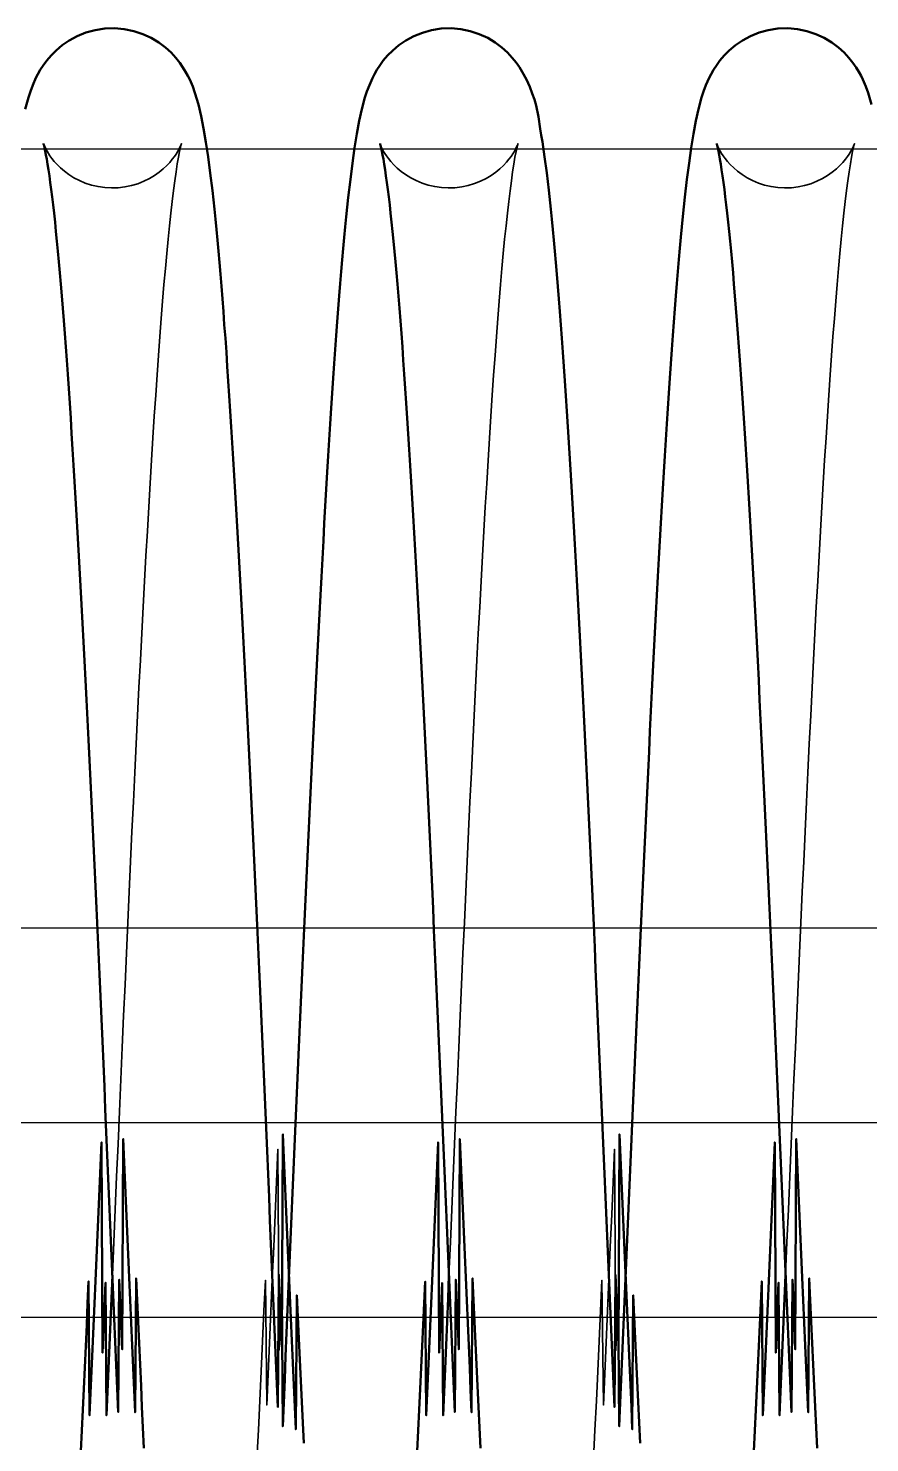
# Model space of a CAD drawing. Header units: millimetres. Extents: x 1448 to 104164, y -19509 to -89.
# Drawn here: x 80759.5 to 80802.6, y -3019.1 to -2946.5 of the extents above; entities that cross this region are included whole.
import ezdxf

# ---------------------------------------------------------------- set-up
doc = ezdxf.new("R2010")
doc.units = ezdxf.units.MM
doc.header["$LTSCALE"] = 60
doc.header["$MEASUREMENT"] = 0
doc.linetypes.add('CENTER', pattern=[2, 1.25, -0.25, 0.25, -0.25])
doc.layers.get('0').update_dxf_attribs({"linetype": 'CONTINUOUS'})
doc.layers.add('cen', color=14, linetype='CONTINUOUS')
doc.layers.add('가려진 것(ISO)', color=7, linetype='CONTINUOUS', lineweight=35)
doc.layers.add('가시적인 것(ISO)', color=7, linetype='CONTINUOUS', lineweight=50)

# ---------------------------------------------------------------- blocks, each defined once
blk = doc.blocks.new('토션스프링1')
at = {"layer": '가려진 것(ISO)', "flags": 128}
for points in [[(21462295.381, -50955408.884), (21462295.386, -50955408.9), (21462295.406, -50955408.952), (21462295.446, -50955409.045), (21462295.517, -50955409.189), (21462295.568, -50955409.282), (21462295.633, -50955409.391), (21462295.714, -50955409.514), (21462295.815, -50955409.652), (21462295.937, -50955409.803), (21462296.084, -50955409.966), (21462296.258, -50955410.136), (21462296.459, -50955410.308), (21462296.69, -50955410.477), (21462296.947, -50955410.638), (21462297.227, -50955410.785), (21462297.528, -50955410.912), (21462297.847, -50955411.016), (21462298.181, -50955411.094), (21462298.524, -50955411.144), (21462298.871, -50955411.164), (21462299.218, -50955411.153), (21462299.563, -50955411.111), (21462299.9, -50955411.041), (21462300.224, -50955410.945), (21462300.53, -50955410.824), (21462300.817, -50955410.682), (21462301.081, -50955410.525), (21462301.32, -50955410.357), (21462301.529, -50955410.186), (21462301.711, -50955410.015), (21462301.866, -50955409.85), (21462301.996, -50955409.693), (21462302.102, -50955409.551), (21462302.189, -50955409.424), (21462302.258, -50955409.312), (21462302.313, -50955409.214), (21462302.389, -50955409.063), (21462302.433, -50955408.962), (21462302.455, -50955408.905), (21462302.462, -50955408.885), (21462302.459, -50955408.895), (21462302.449, -50955408.931), (21462302.433, -50955408.992), (21462302.413, -50955409.075), (21462302.364, -50955409.298), (21462302.309, -50955409.585), (21462302.25, -50955409.934), (21462302.187, -50955410.339), (21462302.121, -50955410.797), (21462302.054, -50955411.304), (21462301.986, -50955411.858), (21462301.917, -50955412.458), (21462301.848, -50955413.103), (21462301.779, -50955413.793), (21462301.709, -50955414.525), (21462301.638, -50955415.3), (21462301.568, -50955416.115), (21462301.497, -50955416.97), (21462301.426, -50955417.864), (21462301.355, -50955418.794), (21462301.284, -50955419.76), (21462301.213, -50955420.765), (21462301.142, -50955421.807), (21462301.07, -50955422.886), (21462300.999, -50955424), (21462300.927, -50955425.148), (21462300.856, -50955426.329), (21462300.784, -50955427.541), (21462300.713, -50955428.783), (21462300.641, -50955430.054), (21462300.569, -50955431.352), (21462300.498, -50955432.676), (21462300.427, -50955434.027), (21462300.355, -50955435.405), (21462300.284, -50955436.812), (21462300.212, -50955438.244), (21462300.14, -50955439.701), (21462300.069, -50955441.181), (21462299.997, -50955442.682), (21462299.925, -50955444.203), (21462299.853, -50955445.743), (21462299.781, -50955447.299), (21462299.71, -50955448.871), (21462299.638, -50955450.456), (21462299.567, -50955452.054), (21462299.495, -50955453.666), (21462299.424, -50955455.294), (21462299.352, -50955456.936), (21462299.28, -50955458.59), (21462299.209, -50955460.254), (21462299.137, -50955461.927), (21462299.065, -50955463.607), (21462298.993, -50955465.293), (21462298.921, -50955466.981)], [(21462312.657, -50955408.884), (21462312.662, -50955408.9), (21462312.682, -50955408.952), (21462312.721, -50955409.046), (21462312.791, -50955409.194), (21462312.843, -50955409.288), (21462312.909, -50955409.397), (21462312.992, -50955409.52), (21462313.093, -50955409.657), (21462313.216, -50955409.808), (21462313.365, -50955409.971), (21462313.539, -50955410.141), (21462313.741, -50955410.313), (21462313.972, -50955410.482), (21462314.23, -50955410.642), (21462314.511, -50955410.789), (21462314.813, -50955410.916), (21462315.132, -50955411.019), (21462315.466, -50955411.096), (21462315.809, -50955411.145), (21462316.156, -50955411.164), (21462316.504, -50955411.152), (21462316.848, -50955411.11), (21462317.185, -50955411.039), (21462317.509, -50955410.942), (21462317.815, -50955410.821), (21462318.1, -50955410.678), (21462318.363, -50955410.52), (21462318.601, -50955410.353), (21462318.811, -50955410.181), (21462318.991, -50955410.01), (21462319.145, -50955409.845), (21462319.274, -50955409.69), (21462319.381, -50955409.547), (21462319.466, -50955409.42), (21462319.535, -50955409.309), (21462319.59, -50955409.212), (21462319.665, -50955409.061), (21462319.709, -50955408.961), (21462319.73, -50955408.905), (21462319.737, -50955408.885), (21462319.734, -50955408.895), (21462319.725, -50955408.932), (21462319.709, -50955408.993), (21462319.689, -50955409.076), (21462319.639, -50955409.3), (21462319.584, -50955409.588), (21462319.525, -50955409.936), (21462319.462, -50955410.341), (21462319.397, -50955410.799), (21462319.329, -50955411.307), (21462319.261, -50955411.862), (21462319.193, -50955412.461), (21462319.124, -50955413.106), (21462319.054, -50955413.796), (21462318.984, -50955414.528), (21462318.914, -50955415.303), (21462318.843, -50955416.119), (21462318.772, -50955416.975), (21462318.701, -50955417.869), (21462318.63, -50955418.8), (21462318.559, -50955419.768), (21462318.488, -50955420.771), (21462318.417, -50955421.812), (21462318.346, -50955422.889), (21462318.275, -50955424.003), (21462318.203, -50955425.15), (21462318.131, -50955426.331), (21462318.06, -50955427.544), (21462317.988, -50955428.786), (21462317.916, -50955430.058), (21462317.845, -50955431.358), (21462317.773, -50955432.685), (21462317.702, -50955434.036), (21462317.631, -50955435.413), (21462317.559, -50955436.816), (21462317.488, -50955438.247), (21462317.416, -50955439.702), (21462317.344, -50955441.182), (21462317.272, -50955442.683), (21462317.201, -50955444.204), (21462317.129, -50955445.745), (21462317.057, -50955447.302), (21462316.985, -50955448.876), (21462316.914, -50955450.463), (21462316.842, -50955452.064), (21462316.771, -50955453.675), (21462316.699, -50955455.3), (21462316.628, -50955456.939), (21462316.556, -50955458.591), (21462316.484, -50955460.254), (21462316.413, -50955461.926), (21462316.341, -50955463.606), (21462316.269, -50955465.292), (21462316.197, -50955466.982)], [(21462329.932, -50955408.884), (21462329.938, -50955408.9), (21462329.957, -50955408.952), (21462329.997, -50955409.045), (21462330.068, -50955409.189), (21462330.119, -50955409.282), (21462330.184, -50955409.391), (21462330.266, -50955409.514), (21462330.366, -50955409.652), (21462330.488, -50955409.803), (21462330.636, -50955409.966), (21462330.809, -50955410.136), (21462331.011, -50955410.308), (21462331.241, -50955410.477), (21462331.498, -50955410.638), (21462331.779, -50955410.785), (21462332.079, -50955410.912), (21462332.399, -50955411.016), (21462332.732, -50955411.094), (21462333.075, -50955411.144), (21462333.422, -50955411.164), (21462333.77, -50955411.153), (21462334.115, -50955411.111), (21462334.452, -50955411.041), (21462334.776, -50955410.945), (21462335.082, -50955410.824), (21462335.369, -50955410.682), (21462335.633, -50955410.525), (21462335.871, -50955410.357), (21462336.081, -50955410.186), (21462336.262, -50955410.015), (21462336.417, -50955409.85), (21462336.547, -50955409.693), (21462336.654, -50955409.551), (21462336.74, -50955409.424), (21462336.809, -50955409.312), (21462336.864, -50955409.214), (21462336.94, -50955409.063), (21462336.985, -50955408.962), (21462337.006, -50955408.905), (21462337.013, -50955408.885), (21462337.01, -50955408.895), (21462337, -50955408.931), (21462336.984, -50955408.992), (21462336.964, -50955409.075), (21462336.916, -50955409.298), (21462336.861, -50955409.585), (21462336.801, -50955409.934), (21462336.738, -50955410.339), (21462336.672, -50955410.797), (21462336.605, -50955411.304), (21462336.537, -50955411.858), (21462336.469, -50955412.458), (21462336.4, -50955413.103), (21462336.33, -50955413.793), (21462336.26, -50955414.525), (21462336.19, -50955415.3), (21462336.119, -50955416.115), (21462336.048, -50955416.97), (21462335.977, -50955417.864), (21462335.906, -50955418.794), (21462335.835, -50955419.76), (21462335.764, -50955420.765), (21462335.693, -50955421.807), (21462335.622, -50955422.886), (21462335.55, -50955424), (21462335.479, -50955425.148), (21462335.407, -50955426.329), (21462335.336, -50955427.541), (21462335.264, -50955428.783), (21462335.192, -50955430.054), (21462335.121, -50955431.352), (21462335.05, -50955432.676), (21462334.978, -50955434.027), (21462334.907, -50955435.405), (21462334.835, -50955436.812), (21462334.764, -50955438.244), (21462334.692, -50955439.701), (21462334.62, -50955441.181), (21462334.548, -50955442.682), (21462334.476, -50955444.203), (21462334.405, -50955445.743), (21462334.333, -50955447.299), (21462334.261, -50955448.871), (21462334.19, -50955450.456), (21462334.118, -50955452.054), (21462334.047, -50955453.666), (21462333.975, -50955455.294), (21462333.904, -50955456.936), (21462333.832, -50955458.59), (21462333.76, -50955460.254), (21462333.688, -50955461.927), (21462333.616, -50955463.607), (21462333.545, -50955465.293), (21462333.473, -50955466.981)], [(21462306.341, -50955476.413), (21462306.413, -50955474.934), (21462306.484, -50955473.433), (21462306.556, -50955471.913), (21462306.628, -50955470.373), (21462306.7, -50955468.817), (21462306.771, -50955467.245), (21462306.843, -50955473.659), (21462306.914, -50955472.061), (21462306.986, -50955470.451), (21462307.057, -50955468.826), (21462307.129, -50955467.186), (21462307.2, -50955465.534), (21462307.272, -50955463.871), (21462307.344, -50955462.2), (21462307.416, -50955460.521), (21462307.487, -50955470.836), (21462307.559, -50955469.147)], [(21462323.616, -50955476.418), (21462323.688, -50955474.94), (21462323.76, -50955473.44), (21462323.832, -50955471.919), (21462323.903, -50955470.378), (21462323.975, -50955468.82), (21462324.047, -50955467.246), (21462324.119, -50955473.657), (21462324.19, -50955472.056), (21462324.262, -50955470.443), (21462324.333, -50955468.82), (21462324.405, -50955467.183), (21462324.476, -50955465.534), (21462324.548, -50955463.872), (21462324.62, -50955462.202), (21462324.691, -50955460.523), (21462324.763, -50955470.837), (21462324.835, -50955469.147)]]:
    blk.add_lwpolyline(points, dxfattribs=at)
at = {"layer": '가시적인 것(ISO)', "flags": 128}
for points in [[(21462294.449, -50955407.113), (21462294.608, -50955406.518), (21462294.71, -50955406.209), (21462294.834, -50955405.88), (21462294.994, -50955405.518), (21462295.096, -50955405.318), (21462295.219, -50955405.104), (21462295.368, -50955404.872), (21462295.549, -50955404.625), (21462295.769, -50955404.367), (21462296.034, -50955404.101), (21462296.348, -50955403.837), (21462296.709, -50955403.59), (21462297.114, -50955403.371), (21462297.56, -50955403.191), (21462298.035, -50955403.059), (21462298.528, -50955402.983), (21462299.031, -50955402.967), (21462299.532, -50955403.009), (21462300.018, -50955403.11), (21462300.481, -50955403.264), (21462300.911, -50955403.464), (21462301.299, -50955403.696), (21462301.638, -50955403.951), (21462301.93, -50955404.217), (21462302.175, -50955404.48), (21462302.377, -50955404.734), (21462302.543, -50955404.975), (21462302.68, -50955405.199), (21462302.794, -50955405.407), (21462302.892, -50955405.601), (21462303.044, -50955405.955), (21462303.157, -50955406.277), (21462303.335, -50955406.881), (21462303.477, -50955407.482), (21462303.601, -50955408.115), (21462303.719, -50955408.809), (21462303.833, -50955409.57), (21462303.943, -50955410.398), (21462304.05, -50955411.295), (21462304.154, -50955412.262), (21462304.206, -50955412.772), (21462304.257, -50955413.3), (21462304.308, -50955413.846), (21462304.359, -50955414.411), (21462304.41, -50955414.994), (21462304.461, -50955415.595), (21462304.512, -50955416.215), (21462304.563, -50955416.854), (21462304.614, -50955417.512), (21462304.665, -50955418.189), (21462304.717, -50955418.885), (21462304.768, -50955419.599), (21462304.819, -50955420.331), (21462304.87, -50955421.08), (21462304.921, -50955421.846), (21462304.973, -50955422.629), (21462305.024, -50955423.429), (21462305.075, -50955424.244), (21462305.126, -50955425.075), (21462305.177, -50955425.922), (21462305.228, -50955426.783), (21462305.279, -50955427.658), (21462305.33, -50955428.548), (21462305.381, -50955429.452), (21462305.432, -50955430.369), (21462305.482, -50955431.3), (21462305.533, -50955432.245), (21462305.584, -50955433.206), (21462305.635, -50955434.18), (21462305.686, -50955435.168), (21462305.737, -50955436.169), (21462305.788, -50955437.183), (21462305.839, -50955438.209), (21462305.89, -50955439.246), (21462305.941, -50955440.295), (21462305.992, -50955441.354), (21462306.043, -50955442.423), (21462306.094, -50955443.501), (21462306.145, -50955444.588), (21462306.196, -50955445.684), (21462306.246, -50955446.787), (21462306.297, -50955447.898), (21462306.348, -50955449.016), (21462306.398, -50955450.141), (21462306.449, -50955451.276), (21462306.5, -50955452.419), (21462306.551, -50955453.569), (21462306.602, -50955454.727), (21462306.653, -50955455.892), (21462306.704, -50955457.062), (21462306.755, -50955458.238), (21462306.806, -50955459.419), (21462306.857, -50955460.603), (21462306.908, -50955461.792), (21462306.959, -50955462.983), (21462307.009, -50955464.177), (21462307.06, -50955465.372), (21462307.111, -50955466.569), (21462307.162, -50955467.766), (21462307.213, -50955468.964), (21462307.263, -50955470.161), (21462307.314, -50955471.359), (21462307.365, -50955472.559), (21462307.416, -50955473.761), (21462307.467, -50955466.962), (21462307.517, -50955468.164), (21462307.568, -50955469.365), (21462307.619, -50955470.564), (21462307.67, -50955459.762), (21462307.721, -50955460.956), (21462307.772, -50955462.148), (21462307.823, -50955463.336), (21462307.874, -50955464.519), (21462307.925, -50955465.698), (21462307.976, -50955466.871), (21462308.027, -50955468.037), (21462308.078, -50955469.197), (21462308.128, -50955470.349), (21462308.179, -50955471.494), (21462308.23, -50955472.634), (21462308.28, -50955473.768), (21462308.331, -50955474.895), (21462308.382, -50955468.016), (21462308.433, -50955469.129), (21462308.484, -50955470.234), (21462308.535, -50955471.33), (21462308.586, -50955472.417), (21462308.637, -50955473.494), (21462308.688, -50955474.561), (21462308.739, -50955475.618)], [(21462307.559, -50955469.147), (21462307.61, -50955467.947), (21462307.661, -50955474.745), (21462307.712, -50955473.544), (21462307.763, -50955472.344), (21462307.813, -50955471.145), (21462307.864, -50955469.947), (21462307.915, -50955468.75), (21462307.965, -50955467.551), (21462308.016, -50955466.353), (21462308.067, -50955465.156), (21462308.118, -50955463.96), (21462308.169, -50955462.766), (21462308.22, -50955461.575), (21462308.271, -50955460.387), (21462308.322, -50955459.203), (21462308.373, -50955458.023), (21462308.424, -50955456.848), (21462308.475, -50955455.679), (21462308.526, -50955454.516), (21462308.577, -50955453.36), (21462308.628, -50955452.211), (21462308.678, -50955451.07), (21462308.729, -50955449.938), (21462308.78, -50955448.814), (21462308.83, -50955447.697), (21462308.881, -50955446.586), (21462308.932, -50955445.484), (21462308.983, -50955444.389), (21462309.034, -50955443.303), (21462309.085, -50955442.226), (21462309.136, -50955441.159), (21462309.187, -50955440.101), (21462309.238, -50955439.055), (21462309.289, -50955438.019), (21462309.34, -50955436.995), (21462309.391, -50955435.984), (21462309.442, -50955434.985), (21462309.493, -50955433.999), (21462309.544, -50955433.028), (21462309.594, -50955432.07), (21462309.645, -50955431.127), (21462309.696, -50955430.199), (21462309.747, -50955429.285), (21462309.798, -50955428.383), (21462309.849, -50955427.496), (21462309.9, -50955426.622), (21462309.951, -50955425.763), (21462310.002, -50955424.919), (21462310.053, -50955424.09), (21462310.104, -50955423.276), (21462310.156, -50955422.478), (21462310.207, -50955421.697), (21462310.258, -50955420.932), (21462310.31, -50955420.184), (21462310.361, -50955419.453), (21462310.413, -50955418.74), (21462310.464, -50955418.045), (21462310.516, -50955417.368), (21462310.567, -50955416.71), (21462310.619, -50955416.07), (21462310.67, -50955415.451), (21462310.722, -50955414.851), (21462310.773, -50955414.27), (21462310.824, -50955413.71), (21462310.875, -50955413.169), (21462310.926, -50955412.646), (21462310.977, -50955412.143), (21462311.029, -50955411.657), (21462311.133, -50955410.739), (21462311.241, -50955409.889), (21462311.352, -50955409.105), (21462311.469, -50955408.385), (21462311.592, -50955407.725), (21462311.723, -50955407.116), (21462311.884, -50955406.52), (21462311.985, -50955406.21), (21462312.108, -50955405.882), (21462312.268, -50955405.52), (21462312.371, -50955405.321), (21462312.493, -50955405.107), (21462312.642, -50955404.875), (21462312.822, -50955404.629), (21462313.041, -50955404.37), (21462313.307, -50955404.104), (21462313.62, -50955403.84), (21462313.979, -50955403.593), (21462314.385, -50955403.374), (21462314.83, -50955403.193), (21462315.304, -50955403.06), (21462315.797, -50955402.984), (21462316.301, -50955402.967), (21462316.802, -50955403.008), (21462317.288, -50955403.108), (21462317.751, -50955403.262), (21462318.182, -50955403.461), (21462318.57, -50955403.693), (21462318.91, -50955403.948), (21462319.202, -50955404.213), (21462319.447, -50955404.476), (21462319.65, -50955404.73), (21462319.817, -50955404.971), (21462319.955, -50955405.197), (21462320.168, -50955405.602), (21462320.338, -50955405.97), (21462320.474, -50955406.308), (21462320.581, -50955406.624), (21462320.665, -50955406.926), (21462320.787, -50955407.512), (21462320.883, -50955408.121), (21462320.936, -50955408.451), (21462320.993, -50955408.803), (21462321.106, -50955409.56), (21462321.215, -50955410.387), (21462321.323, -50955411.286), (21462321.428, -50955412.256), (21462321.48, -50955412.768), (21462321.532, -50955413.298), (21462321.583, -50955413.846), (21462321.635, -50955414.412), (21462321.686, -50955414.996), (21462321.737, -50955415.598), (21462321.788, -50955416.218), (21462321.839, -50955416.856), (21462321.89, -50955417.513), (21462321.941, -50955418.189), (21462321.992, -50955418.883), (21462322.043, -50955419.596), (21462322.095, -50955420.327), (21462322.146, -50955421.075), (21462322.197, -50955421.841), (21462322.248, -50955422.624), (21462322.299, -50955423.424), (21462322.35, -50955424.24), (21462322.402, -50955425.071), (21462322.453, -50955425.918), (21462322.504, -50955426.781), (21462322.555, -50955427.657), (21462322.606, -50955428.548), (21462322.657, -50955429.453), (21462322.708, -50955430.371), (21462322.758, -50955431.303), (21462322.809, -50955432.247), (21462322.86, -50955433.205), (21462322.911, -50955434.178), (21462322.961, -50955435.165), (21462323.012, -50955436.165), (21462323.063, -50955437.178), (21462323.114, -50955438.204), (21462323.165, -50955439.241), (21462323.216, -50955440.289), (21462323.267, -50955441.348), (21462323.318, -50955442.418), (21462323.369, -50955443.497), (21462323.42, -50955444.585), (21462323.471, -50955445.682), (21462323.522, -50955446.787), (21462323.573, -50955447.9), (21462323.624, -50955449.019), (21462323.674, -50955450.145), (21462323.725, -50955451.278), (21462323.776, -50955452.419), (21462323.827, -50955453.568), (21462323.877, -50955454.724), (21462323.928, -50955455.887), (21462323.979, -50955457.057), (21462324.03, -50955458.232), (21462324.081, -50955459.413), (21462324.132, -50955460.597), (21462324.183, -50955461.786), (21462324.234, -50955462.978), (21462324.285, -50955464.173), (21462324.336, -50955465.37), (21462324.387, -50955466.568), (21462324.438, -50955467.767), (21462324.489, -50955468.966), (21462324.539, -50955470.165), (21462324.59, -50955471.363), (21462324.641, -50955472.561), (21462324.691, -50955473.761), (21462324.742, -50955466.961), (21462324.793, -50955468.161), (21462324.844, -50955469.361), (21462324.895, -50955470.559), (21462324.946, -50955459.756), (21462324.997, -50955460.951), (21462325.048, -50955462.142), (21462325.099, -50955463.331), (21462325.15, -50955464.515), (21462325.201, -50955465.694), (21462325.252, -50955466.868), (21462325.303, -50955468.036), (21462325.353, -50955469.198), (21462325.404, -50955470.352), (21462325.455, -50955471.499), (21462325.506, -50955472.637), (21462325.556, -50955473.77), (21462325.607, -50955474.895), (21462325.658, -50955468.014), (21462325.709, -50955469.126), (21462325.76, -50955470.23), (21462325.81, -50955471.326), (21462325.861, -50955472.413), (21462325.912, -50955473.49), (21462325.963, -50955474.557), (21462326.014, -50955475.613)], [(21462324.835, -50955469.147), (21462324.886, -50955467.946), (21462324.937, -50955474.743), (21462324.988, -50955473.54), (21462325.039, -50955472.338), (21462325.089, -50955471.136), (21462325.14, -50955469.936), (21462325.191, -50955468.738), (21462325.242, -50955467.543), (21462325.292, -50955466.347), (21462325.343, -50955465.152), (21462325.394, -50955463.958), (21462325.445, -50955462.766), (21462325.496, -50955461.575), (21462325.547, -50955460.388), (21462325.598, -50955459.204), (21462325.649, -50955458.024), (21462325.7, -50955456.849), (21462325.751, -50955455.679), (21462325.802, -50955454.515), (21462325.853, -50955453.358), (21462325.903, -50955452.207), (21462325.954, -50955451.064), (21462326.005, -50955449.929), (21462326.056, -50955448.803), (21462326.107, -50955447.687), (21462326.157, -50955446.579), (21462326.208, -50955445.478), (21462326.259, -50955444.386), (21462326.31, -50955443.301), (21462326.361, -50955442.225), (21462326.412, -50955441.159), (21462326.463, -50955440.103), (21462326.514, -50955439.056), (21462326.565, -50955438.021), (21462326.616, -50955436.997), (21462326.667, -50955435.985), (21462326.718, -50955434.985), (21462326.769, -50955433.999), (21462326.82, -50955433.025), (21462326.87, -50955432.066), (21462326.921, -50955431.121), (21462326.972, -50955430.191), (21462327.023, -50955429.276), (21462327.074, -50955428.376), (21462327.125, -50955427.49), (21462327.176, -50955426.619), (21462327.226, -50955425.761), (21462327.278, -50955424.919), (21462327.329, -50955424.091), (21462327.38, -50955423.279), (21462327.431, -50955422.482), (21462327.482, -50955421.701), (21462327.534, -50955420.937), (21462327.585, -50955420.189), (21462327.637, -50955419.459), (21462327.688, -50955418.745), (21462327.74, -50955418.049), (21462327.791, -50955417.371), (21462327.843, -50955416.712), (21462327.894, -50955416.071), (21462327.946, -50955415.448), (21462327.998, -50955414.845), (21462328.05, -50955414.262), (21462328.101, -50955413.698), (21462328.153, -50955413.155), (21462328.205, -50955412.632), (21462328.256, -50955412.128), (21462328.307, -50955411.643), (21462328.411, -50955410.729), (21462328.517, -50955409.885), (21462328.627, -50955409.105), (21462328.743, -50955408.387), (21462328.867, -50955407.724), (21462329.001, -50955407.113), (21462329.16, -50955406.518), (21462329.261, -50955406.209), (21462329.385, -50955405.88), (21462329.545, -50955405.518), (21462329.648, -50955405.318), (21462329.771, -50955405.104), (21462329.919, -50955404.872), (21462330.101, -50955404.625), (21462330.32, -50955404.367), (21462330.585, -50955404.101), (21462330.9, -50955403.837), (21462331.261, -50955403.59), (21462331.666, -50955403.371), (21462332.112, -50955403.191), (21462332.586, -50955403.059), (21462333.079, -50955402.983), (21462333.583, -50955402.967), (21462334.084, -50955403.009), (21462334.57, -50955403.11), (21462335.032, -50955403.264), (21462335.462, -50955403.464), (21462335.85, -50955403.696), (21462336.19, -50955403.951), (21462336.482, -50955404.217), (21462336.726, -50955404.48), (21462336.928, -50955404.734), (21462337.094, -50955404.975), (21462337.231, -50955405.199), (21462337.346, -50955405.407), (21462337.443, -50955405.601), (21462337.595, -50955405.955), (21462337.708, -50955406.277), (21462337.886, -50955406.881)], [(21462298.921, -50955466.981), (21462298.87, -50955468.181), (21462298.82, -50955469.381), (21462298.769, -50955470.581), (21462298.718, -50955471.78), (21462298.667, -50955472.977), (21462298.617, -50955474.175), (21462298.566, -50955467.374), (21462298.515, -50955468.573), (21462298.464, -50955469.772), (21462298.413, -50955470.97), (21462298.362, -50955460.166), (21462298.311, -50955461.36), (21462298.26, -50955462.551), (21462298.21, -50955463.739), (21462298.159, -50955464.923), (21462298.108, -50955466.102), (21462298.057, -50955467.276), (21462298.006, -50955468.445), (21462297.955, -50955469.607), (21462297.904, -50955470.761), (21462297.853, -50955471.909), (21462297.803, -50955473.048), (21462297.752, -50955474.179), (21462297.701, -50955467.304), (21462297.65, -50955468.422), (21462297.6, -50955469.533), (21462297.549, -50955470.636), (21462297.498, -50955471.732), (21462297.447, -50955472.818), (21462297.396, -50955473.895), (21462297.345, -50955474.963), (21462297.294, -50955476.02)], [(21462316.197, -50955466.982), (21462316.146, -50955468.182), (21462316.095, -50955469.384), (21462316.044, -50955470.585), (21462315.993, -50955471.786), (21462315.943, -50955472.986), (21462315.892, -50955474.184), (21462315.841, -50955467.38), (21462315.791, -50955468.578), (21462315.74, -50955469.775), (21462315.689, -50955470.971), (21462315.638, -50955460.166), (21462315.587, -50955461.359), (21462315.536, -50955462.55), (21462315.485, -50955463.738), (21462315.434, -50955464.921), (21462315.383, -50955466.101), (21462315.332, -50955467.276), (21462315.282, -50955468.445), (21462315.231, -50955469.608), (21462315.18, -50955470.765), (21462315.129, -50955471.914), (21462315.078, -50955473.055), (21462315.027, -50955474.188), (21462314.977, -50955467.312), (21462314.926, -50955468.428), (21462314.875, -50955469.537), (21462314.824, -50955470.639), (21462314.773, -50955471.733), (21462314.723, -50955472.819), (21462314.672, -50955473.895), (21462314.621, -50955474.962), (21462314.57, -50955476.019)], [(21462300.541, -50955475.862), (21462300.49, -50955474.804), (21462300.439, -50955473.737), (21462300.388, -50955472.66), (21462300.337, -50955471.574), (21462300.287, -50955470.48), (21462300.236, -50955469.379), (21462300.185, -50955468.27), (21462300.134, -50955467.152), (21462300.084, -50955474.025), (21462300.033, -50955472.889), (21462299.982, -50955471.745), (21462299.931, -50955470.594), (21462299.88, -50955469.435), (21462299.829, -50955468.27), (21462299.778, -50955467.1), (21462299.727, -50955465.924), (21462299.676, -50955464.744), (21462299.625, -50955463.56), (21462299.574, -50955462.372), (21462299.523, -50955461.182), (21462299.473, -50955459.989), (21462299.422, -50955470.795), (21462299.371, -50955469.6), (21462299.32, -50955468.405), (21462299.27, -50955467.209), (21462299.219, -50955474.011), (21462299.168, -50955472.811), (21462299.117, -50955471.61), (21462299.066, -50955470.407), (21462299.016, -50955469.205), (21462298.965, -50955468.002), (21462298.914, -50955466.801), (21462298.863, -50955465.601), (21462298.812, -50955464.404), (21462298.761, -50955463.209), (21462298.71, -50955462.018), (21462298.659, -50955460.83), (21462298.608, -50955459.648), (21462298.557, -50955458.47), (21462298.506, -50955457.299), (21462298.456, -50955456.133), (21462298.405, -50955454.975), (21462298.354, -50955453.824), (21462298.303, -50955452.677), (21462298.253, -50955451.536), (21462298.202, -50955450.401), (21462298.151, -50955449.272), (21462298.1, -50955448.151), (21462298.049, -50955447.037), (21462297.998, -50955445.931), (21462297.947, -50955444.834), (21462297.896, -50955443.747), (21462297.845, -50955442.669), (21462297.794, -50955441.602), (21462297.743, -50955440.546), (21462297.693, -50955439.502), (21462297.642, -50955438.469), (21462297.591, -50955437.45), (21462297.54, -50955436.444), (21462297.49, -50955435.451), (21462297.439, -50955434.471), (21462297.388, -50955433.503), (21462297.338, -50955432.547), (21462297.287, -50955431.605), (21462297.236, -50955430.675), (21462297.185, -50955429.759), (21462297.134, -50955428.858), (21462297.083, -50955427.971), (21462297.032, -50955427.099), (21462296.982, -50955426.243), (21462296.931, -50955425.403), (21462296.88, -50955424.58), (21462296.829, -50955423.774), (21462296.779, -50955422.985), (21462296.728, -50955422.214), (21462296.677, -50955421.462), (21462296.627, -50955420.729), (21462296.577, -50955420.014), (21462296.526, -50955419.317), (21462296.476, -50955418.638), (21462296.425, -50955417.977), (21462296.375, -50955417.335), (21462296.324, -50955416.711), (21462296.273, -50955416.107), (21462296.223, -50955415.523), (21462296.173, -50955414.96), (21462296.123, -50955414.417), (21462296.073, -50955413.895), (21462296.023, -50955413.396), (21462295.974, -50955412.918), (21462295.925, -50955412.463), (21462295.877, -50955412.032), (21462295.828, -50955411.624), (21462295.781, -50955411.24), (21462295.734, -50955410.88), (21462295.686, -50955410.544), (21462295.64, -50955410.232), (21462295.594, -50955409.947), (21462295.55, -50955409.69), (21462295.509, -50955409.464), (21462295.472, -50955409.271), (21462295.439, -50955409.113), (21462295.41, -50955408.992), (21462295.389, -50955408.913), (21462295.381, -50955408.884)], [(21462333.473, -50955466.981), (21462333.422, -50955468.181), (21462333.371, -50955469.381), (21462333.32, -50955470.581), (21462333.27, -50955471.78), (21462333.219, -50955472.977), (21462333.168, -50955474.175), (21462333.117, -50955467.374), (21462333.067, -50955468.573), (21462333.016, -50955469.772), (21462332.965, -50955470.97), (21462332.914, -50955460.166), (21462332.863, -50955461.36), (21462332.812, -50955462.551), (21462332.761, -50955463.739), (21462332.71, -50955464.923), (21462332.659, -50955466.102), (21462332.608, -50955467.276), (21462332.557, -50955468.445), (21462332.506, -50955469.607), (21462332.456, -50955470.761), (21462332.405, -50955471.909), (21462332.354, -50955473.048), (21462332.303, -50955474.179), (21462332.253, -50955467.304), (21462332.202, -50955468.422), (21462332.151, -50955469.533), (21462332.1, -50955470.636), (21462332.049, -50955471.732), (21462331.998, -50955472.818), (21462331.947, -50955473.895), (21462331.896, -50955474.963), (21462331.845, -50955476.02)], [(21462317.817, -50955475.872), (21462317.766, -50955474.813), (21462317.715, -50955473.745), (21462317.664, -50955472.667), (21462317.613, -50955471.579), (21462317.562, -50955470.484), (21462317.512, -50955469.38), (21462317.461, -50955468.269), (21462317.41, -50955467.151), (21462317.359, -50955474.027), (21462317.309, -50955472.893), (21462317.258, -50955471.752), (21462317.207, -50955470.602), (21462317.156, -50955469.445), (21462317.105, -50955468.281), (21462317.054, -50955467.111), (21462317.003, -50955465.936), (21462316.953, -50955464.756), (21462316.902, -50955463.571), (21462316.851, -50955462.383), (21462316.8, -50955461.191), (21462316.749, -50955459.997), (21462316.698, -50955470.801), (21462316.647, -50955469.604), (21462316.596, -50955468.406), (21462316.545, -50955467.208), (21462316.495, -50955474.011), (21462316.444, -50955472.814), (21462316.393, -50955471.615), (21462316.342, -50955470.414), (21462316.292, -50955469.213), (21462316.241, -50955468.013), (21462316.19, -50955466.812), (21462316.139, -50955465.613), (21462316.088, -50955464.416), (21462316.037, -50955463.221), (21462315.986, -50955462.029), (21462315.935, -50955460.841), (21462315.884, -50955459.657), (21462315.833, -50955458.479), (21462315.782, -50955457.305), (21462315.731, -50955456.138), (21462315.681, -50955454.977), (21462315.63, -50955453.824), (21462315.579, -50955452.678), (21462315.529, -50955451.539), (21462315.478, -50955450.406), (21462315.427, -50955449.279), (21462315.376, -50955448.159), (21462315.325, -50955447.047), (21462315.274, -50955445.942), (21462315.223, -50955444.846), (21462315.172, -50955443.758), (21462315.122, -50955442.681), (21462315.071, -50955441.613), (21462315.02, -50955440.556), (21462314.969, -50955439.511), (21462314.918, -50955438.477), (21462314.867, -50955437.455), (21462314.816, -50955436.447), (21462314.765, -50955435.452), (21462314.715, -50955434.471), (21462314.664, -50955433.504), (21462314.613, -50955432.55), (21462314.563, -50955431.609), (21462314.512, -50955430.681), (21462314.461, -50955429.766), (21462314.41, -50955428.866), (21462314.36, -50955427.98), (21462314.309, -50955427.108), (21462314.258, -50955426.253), (21462314.207, -50955425.413), (21462314.156, -50955424.589), (21462314.105, -50955423.782), (21462314.055, -50955422.992), (21462314.004, -50955422.22), (21462313.953, -50955421.466), (21462313.903, -50955420.731), (21462313.853, -50955420.015), (21462313.802, -50955419.318), (21462313.752, -50955418.64), (21462313.701, -50955417.98), (21462313.651, -50955417.339), (21462313.6, -50955416.716), (21462313.55, -50955416.112), (21462313.499, -50955415.528), (21462313.449, -50955414.964), (21462313.399, -50955414.421), (21462313.348, -50955413.899), (21462313.299, -50955413.399), (21462313.249, -50955412.92), (21462313.2, -50955412.465), (21462313.152, -50955412.033), (21462313.104, -50955411.624), (21462313.056, -50955411.239), (21462313.009, -50955410.879), (21462312.963, -50955410.544), (21462312.917, -50955410.235), (21462312.871, -50955409.95), (21462312.827, -50955409.692), (21462312.784, -50955409.464), (21462312.746, -50955409.269), (21462312.712, -50955409.11), (21462312.685, -50955408.991), (21462312.665, -50955408.913), (21462312.657, -50955408.884)], [(21462335.093, -50955475.862), (21462335.042, -50955474.804), (21462334.991, -50955473.737), (21462334.94, -50955472.66), (21462334.889, -50955471.574), (21462334.838, -50955470.48), (21462334.787, -50955469.379), (21462334.737, -50955468.27), (21462334.686, -50955467.152), (21462334.635, -50955474.025), (21462334.584, -50955472.889), (21462334.533, -50955471.745), (21462334.483, -50955470.594), (21462334.432, -50955469.435), (21462334.381, -50955468.27), (21462334.33, -50955467.1), (21462334.279, -50955465.924), (21462334.228, -50955464.744), (21462334.177, -50955463.56), (21462334.126, -50955462.372), (21462334.075, -50955461.182), (21462334.024, -50955459.989), (21462333.973, -50955470.795), (21462333.923, -50955469.6), (21462333.872, -50955468.405), (21462333.821, -50955467.209), (21462333.77, -50955474.011), (21462333.72, -50955472.811), (21462333.669, -50955471.61), (21462333.618, -50955470.407), (21462333.567, -50955469.205), (21462333.516, -50955468.002), (21462333.465, -50955466.801), (21462333.414, -50955465.601), (21462333.363, -50955464.404), (21462333.312, -50955463.209), (21462333.261, -50955462.018), (21462333.21, -50955460.83), (21462333.159, -50955459.648), (21462333.109, -50955458.47), (21462333.058, -50955457.299), (21462333.007, -50955456.133), (21462332.956, -50955454.975), (21462332.906, -50955453.824), (21462332.855, -50955452.677), (21462332.804, -50955451.536), (21462332.753, -50955450.401), (21462332.702, -50955449.272), (21462332.652, -50955448.151), (21462332.601, -50955447.037), (21462332.55, -50955445.931), (21462332.499, -50955444.834), (21462332.448, -50955443.747), (21462332.397, -50955442.669), (21462332.346, -50955441.602), (21462332.295, -50955440.546), (21462332.244, -50955439.502), (21462332.193, -50955438.469), (21462332.142, -50955437.45), (21462332.092, -50955436.444), (21462332.041, -50955435.451), (21462331.991, -50955434.471), (21462331.94, -50955433.503), (21462331.889, -50955432.547), (21462331.838, -50955431.605), (21462331.787, -50955430.675), (21462331.737, -50955429.759), (21462331.686, -50955428.858), (21462331.635, -50955427.971), (21462331.584, -50955427.099), (21462331.533, -50955426.243), (21462331.482, -50955425.403), (21462331.432, -50955424.58), (21462331.381, -50955423.774), (21462331.33, -50955422.985), (21462331.28, -50955422.214), (21462331.229, -50955421.462), (21462331.179, -50955420.729), (21462331.128, -50955420.014), (21462331.078, -50955419.317), (21462331.027, -50955418.638), (21462330.977, -50955417.977), (21462330.926, -50955417.335), (21462330.875, -50955416.711), (21462330.825, -50955416.107), (21462330.775, -50955415.523), (21462330.724, -50955414.96), (21462330.674, -50955414.417), (21462330.624, -50955413.895), (21462330.575, -50955413.396), (21462330.526, -50955412.918), (21462330.477, -50955412.463), (21462330.428, -50955412.032), (21462330.38, -50955411.624), (21462330.332, -50955411.24), (21462330.285, -50955410.88), (21462330.238, -50955410.544), (21462330.191, -50955410.232), (21462330.146, -50955409.947), (21462330.102, -50955409.69), (21462330.061, -50955409.464), (21462330.023, -50955409.271), (21462329.99, -50955409.113), (21462329.962, -50955408.992), (21462329.941, -50955408.913), (21462329.932, -50955408.884)]]:
    blk.add_lwpolyline(points, dxfattribs=at)
blk = doc.blocks.new('토션스프링12345')
blk.add_blockref('토션스프링1', (1400.606, -3974.283))

msp = doc.modelspace()

# ---------------------------------------------------------------- linework, layer by layer
at = {"color": 3}
for p, q in [((79782.442, -2952.641), (85582.442, -2952.641)), ((79607.442, -2992.641), (85865.368, -2992.641)), ((79607.442, -3012.641), (85865.368, -3012.641))]:
    msp.add_line(p, q, dxfattribs=at)
at = {"layer": 'cen', "linetype": 'CENTER'}
msp.add_line((79557.442, -3002.641), (85915.368, -3002.641), dxfattribs=at)

# ---------------------------------------------------------------- block references
msp.add_blockref('토션스프링12345', (-21382935.757, 50956430.79))

doc.saveas('drawing.dxf')
